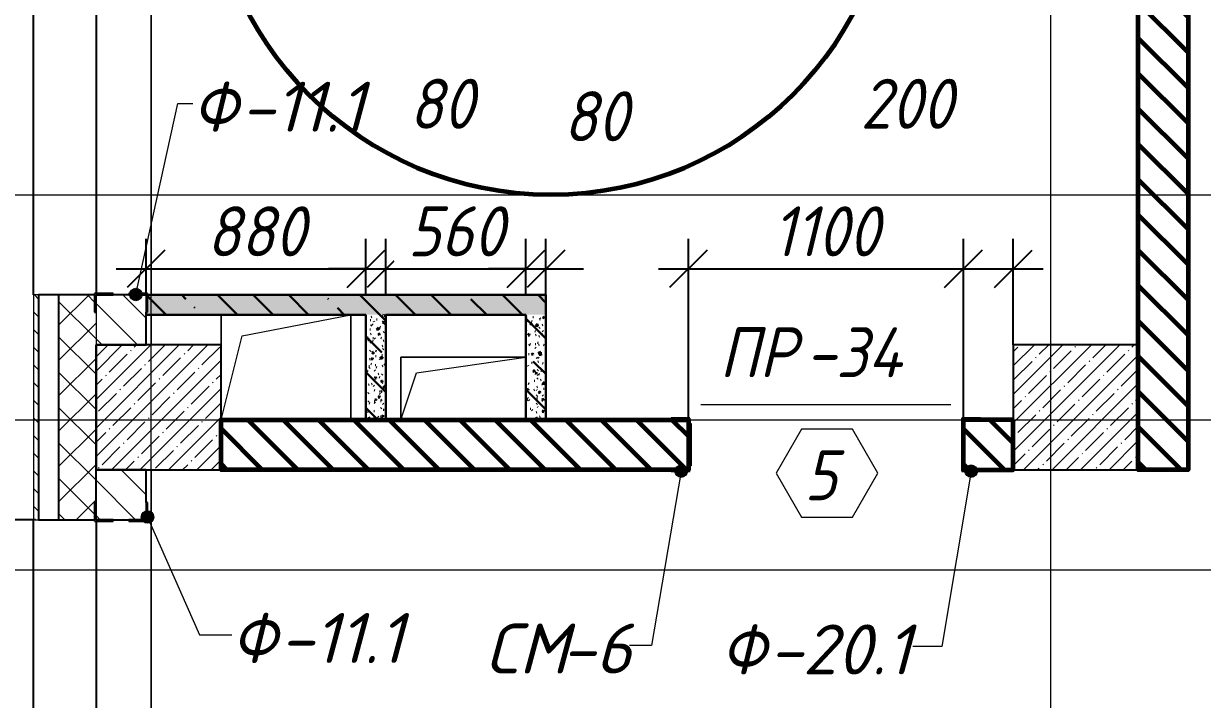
# Model space of a CAD drawing. Header units: millimetres. Extents: x 12986 to 523328, y -9759 to 30092.
# Drawn here: x 238697 to 243414, y 7215 to 9920 of the extents above; entities that cross this region are included whole.
import ezdxf

# ---------------------------------------------------------------- set-up
doc = ezdxf.new("R2010")
doc.units = ezdxf.units.MM
for name, color, linetype, lineweight in [('0) ПГП', 1, 'Continuous', 30), ('2) Расчет', 1, 'Continuous', 30), ('5) Блок ячеистый', 160, 'Continuous', 60), ('A-ANNO-DIMS', 7, 'Continuous', 9), ('A-DOOR-IDEN', 7, 'Continuous', 9), ('A-FLOR', 7, 'Continuous', 9), ('A-GENM', 7, 'Continuous', 9), ('A-GENM-1', 7, 'Continuous', 25), ('A-GENM-IDEN', 7, 'Continuous', 9), ('A-WALL-1', 7, 'Continuous', 25), ('A-WALL-FNSH-1', 7, 'Continuous', 9), ('A-WALL-FNSH-2', 7, 'Continuous', 5), ('A-WALL-FNSH-4', 250, 'Continuous', 13), ('A-WALL-PATT-1', 7, 'Continuous', 5), ('I-WALL', 7, 'Continuous', 5), ('S-COLS-1', 7, 'Continuous', 5), ('S-COLS-2', 7, 'Continuous', 25), ('Оси-1', 7, 'Continuous', 20)]:
    doc.layers.add(name, color=color, linetype=linetype, lineweight=lineweight)
doc.layers.add('0)Допникки кружки', color=7, linetype='Continuous', plot=False)
for name, color, linetype, lineweight, true_color in [('A-WALL-2', 7, 'Continuous', 13, 0x000000), ('A-WALL-4', 7, 'Continuous', 25, 0x000000), ('A-WALL-PATT-2', 7, 'Continuous', 5, 0xce0000)]:
    doc.layers.add(name, color=color, linetype=linetype, lineweight=lineweight, true_color=true_color)
doc.styles.add('ISOCPEUR_I_2', font='isocpeui.ttf', dxfattribs={"height": 300})
doc.styles.add('ISOCPEUR_I_3', font='isocpeui.ttf', dxfattribs={"width": 0.9, "height": 200})
doc.styles.add('ISOCPEUR_I_4', font='isocpeui.ttf', dxfattribs={"width": 0.9, "height": 300})
doc.dimstyles.new('ISO-2_0_0_9К_СРЕДНИЙ_2', dxfattribs={"dimscale": 304.8, "dimtxt": 199.196235, "dimasz": 0.492126, "dimexe": 0.393701, "dimexo": 0, "dimgap": 0, "dimtad": 1, "dimdec": 0, "dimzin": 0, "dimdsep": 46, "dimtxsty": 'ISOCPEUR_I_2', "dimblk1": 'OBLIQUE', "dimblk2": 'OBLIQUE', "dimsah": 1, "dimcen": 0.09, "dimdle": 0.393701, "dimazin": 0, "dimtfac": 1, "dimtdec": 4, "dimtix": 1, "dimtmove": 0, "dimatfit": 3, "dimfxl": 1, "dimtvp": 1, "dimtolj": 1, "dimtzin": 0, "dimarcsym": 2})
doc.dimstyles.new('ISO-2_0_0_9К_СРЕДНИЙ_ФОН_1', dxfattribs={"dimscale": 304.8, "dimtxt": 199.196235, "dimasz": 0.492126, "dimexe": 0.393701, "dimexo": 0, "dimgap": 0.164042, "dimtad": 1, "dimdec": 0, "dimdsep": 46, "dimtxsty": 'ISOCPEUR_I_3', "dimblk1": 'OBLIQUE', "dimblk2": 'OBLIQUE', "dimsah": 1, "dimcen": 0.09, "dimdle": 0.393701, "dimazin": 0, "dimtfac": 1, "dimtdec": 4, "dimtix": 1, "dimtmove": 0, "dimatfit": 3, "dimfxl": 1, "dimtvp": 1, "dimtfill": 1, "dimtolj": 1, "dimtzin": 0, "dimarcsym": 2})
doc.dimstyles.new('ISO-2_0_0_9К_СРЕДНИЙ_ФОН_2', dxfattribs={"dimscale": 304.8, "dimtxt": 199.196235, "dimasz": 0.492126, "dimexe": 0.393701, "dimexo": 0, "dimgap": 0.164042, "dimtad": 1, "dimdec": 0, "dimdsep": 46, "dimtxsty": 'ISOCPEUR_I_3', "dimblk1": 'OBLIQUE', "dimblk2": 'OBLIQUE', "dimsah": 1, "dimcen": 0.09, "dimdle": 0.393701, "dimazin": 0, "dimtfac": 1, "dimtdec": 4, "dimtix": 1, "dimtmove": 2, "dimatfit": 3, "dimfxl": 1, "dimtvp": 1, "dimtfill": 1, "dimtolj": 1, "dimtzin": 0, "dimarcsym": 2})
pattern_1 = [(135, (239096.85, -2765.93), (-70.7107, -70.7107), [])]
pattern_2 = [(50, (239096.85, -2765.93), (72.87376, -6.37607), [7.62, -83.82]), (355, (239096.85, -2765.93), (-14.097, 76.42244), [6.096, -67.056]), (100.451, (239102.924, -2766.464), (58.77696, 70.04687), [6.476, -71.236]), (46.184, (239096.85, -2745.61), (108.4314, -16.81745), [11.43, -125.73]), (96.636, (239105.89, -2747.01), (94.961, 98.9709), [9.714, -106.854]), (351.184, (239096.85, -2745.61), (94.9623, 98.9702), [9.144, -100.584]), (21, (239107.01, -2750.69), (60.64565, -40.90654), [7.62, -83.82]), (326, (239107.01, -2750.69), (24.72083, 73.67493), [6.096, -67.056]), (71.451, (239112.065, -2754.1), (85.3669, 32.76874), [6.476, -71.236]), (37.5, (239096.85, -2765.933), (1.235525, 33.82243), [3.353, -62.89, 3.353, -64.719, -67.31]), (37.5, (239096.85, -2765.933), (1.235525, 33.82243), [-134.315, 3.353, -63.957]), (7.5, (239096.85, -2765.933), (26.72815, 40.07255), [3.353, -35.458, 3.353, -61.366, -25.654]), (7.5, (239096.85, -2765.933), (26.72815, 40.07255), [-103.53, 3.353, -22.301]), (327.5, (239074.194, -2765.933), (54.23632, -2.29212), [3.353, -22.047, 3.353, -75.895, -105.156]), (327.5, (239074.194, -2765.933), (54.23632, -2.29212), [-104.648, 3.353, -101.803]), (317.5, (239064.034, -2765.933), (59.25158, 10.17014), [3.353, -29.667, 3.353, -49.276, -74.676]), (317.5, (239064.034, -2765.933), (59.25158, 10.17014), [-85.649, 3.353, -71.323])]
pattern_3 = [(135, (239096.85, -2765.93), (-142.5612, -142.5612), []), (135, (239239.41, -2765.93), (-142.5612, -142.5612), [252.016, -50.403, 3.353, -47.05])]
pattern_4 = [(45, (239096.85, -2765.93), (-57.0246, 57.0246), []), (45, (239153.876, -2765.93), (-57.0246, 57.0246), [100.806, -20.161, 3.353, -16.808])]

# ---------------------------------------------------------------- blocks, each defined once
blk = doc.blocks.new('AR_Отверстие прямоугольное _в плите_ - AR_Отверстие прямоугольное _в плите_-24438138-АР1_1_Кладочный план 2 этажа')
at = {"layer": 'A-GENM'}
for p, q in [((250, 125), (-250, 125)), ((-250, 125), (-250, -125)), ((-187.5, 62.5), (250, 125)), ((-250, -125), (-187.5, 62.5))]:
    blk.add_line(p, q, dxfattribs=at)
blk = doc.blocks.new('AR_Отверстие прямоугольное _в плите_ - AR_Отверстие прямоугольное _в плите_-24438141-АР1_1_Кладочный план 2 этажа')
at = {"layer": 'A-GENM'}
for p, q in [((-260, 210), (-260, 90)), ((-176, 126), (260, 210)), ((260, -210), (260, 210)), ((-260, -210), (-176, 126))]:
    blk.add_line(p, q, dxfattribs=at)
blk = doc.blocks.new('Фахверк_СКБ_Уголок - Ф-11_1_200х2500h_крепления в одну сторону-28441424-АР1_1_Кладочный план 2 этажа')
at = {"layer": 'A-GENM-1'}
for p, q in [((200, 156), (125, 156)), ((125, 156), (125, 81)), ((131, 81), (131, 150)), ((131, 150), (200, 150)), ((200, 150), (200, 156)), ((125, 81), (131, 81)), ((131, 19), (125, 19)), ((125, 19), (125, -56)), ((131, -50), (131, 19)), ((125, -56), (200, -56)), ((200, -50), (131, -50)), ((200, -56), (200, -50))]:
    blk.add_line(p, q, dxfattribs=at)
blk = doc.blocks.new('Фахверк_СКБ_Уголок_Тип 2 - СМ-6_200х2180 h-30007491-АР1_1_Кладочный план 2 этажа')
at = {"layer": 'A-GENM-1'}
for p, q in [((125, 156), (125, 81)), ((200, 156), (125, 156)), ((131, 81), (131, 150)), ((131, 150), (200, 150)), ((200, 150), (200, 156)), ((125, 81), (131, 81)), ((131, 19), (125, 19)), ((125, 19), (125, -56)), ((131, -50), (131, 19)), ((125, -56), (200, -56)), ((200, -50), (131, -50)), ((200, -56), (200, -50))]:
    blk.add_line(p, q, dxfattribs=at)
blk = doc.blocks.new('Стойка_Влож_Полоса боковая - Полоса-27101091-АР1_1_Кладочный план 2 этажа')
at = {"layer": 'A-GENM'}
for p, q in [((-5, 85), (0, 85)), ((-5, -85), (-5, 85)), ((0, 31), (0, -31)), ((0, -85), (-5, -85))]:
    blk.add_line(p, q, dxfattribs=at)
blk = doc.blocks.new('Фахверк_СКБ_Уголок - Ф-20_1_200х3960 h все крепления развернуты-28533923-АР1_1_Кладочный план 2 этажа')
at = {"layer": 'A-GENM-1'}
for p, q in [((200, 156), (125, 156)), ((125, 156), (125, 81)), ((131, 81), (131, 150)), ((131, 150), (200, 150)), ((200, 150), (200, 156)), ((125, 81), (131, 81)), ((131, 19), (125, 19)), ((125, 19), (125, -56)), ((131, -50), (131, 19)), ((125, -56), (200, -56)), ((200, -50), (131, -50)), ((200, -56), (200, -50))]:
    blk.add_line(p, q, dxfattribs=at)
blk = doc.blocks.new('_Oblique')
at = {"color": 0, "linetype": 'ByBlock', "lineweight": -2}
blk.add_line((-0.5, -0.5), (0.5, 0.5), dxfattribs=at)
blk = doc.blocks.new('*D2109')
at = {"layer": 'A-ANNO-DIMS', "color": 0, "lineweight": -2, "transparency": 16777216}
for p, q in [((237736.6, 5714.1), (237736.6, 8054.1)), ((238744.2, 7934.1), (237616.6, 7934.1)), ((238686.9, 5834.1), (237616.6, 5834.1))]:
    blk.add_line(p, q, dxfattribs=at)
at = {"layer": 'Defpoints', "color": 0, "transparency": 16777216}
for p in [(237736.6, 7934.1), (238744.2, 7934.1), (238686.9, 5834.1)]:
    blk.add_point(p, dxfattribs=at)
at = {"layer": 'A-ANNO-DIMS', "color": 0, "lineweight": -2, "transparency": 16777216, "xscale": 150, "yscale": 150, "zscale": 150}
for p, rotation in [((237736.6, 7934.1), 90), ((237736.6, 5834.1), 270)]:
    blk.add_blockref('_Oblique', p, dxfattribs=dict(at, rotation=rotation))
at = {"layer": 'A-ANNO-DIMS', "color": 0, "transparency": 16777216, "insert": (237586.6, 6884.1), "char_height": 300, "width": 560.814, "attachment_point": 5, "rotation": 90, "style": 'ISOCPEUR_I_2'}
blk.add_mtext('\\A1;2100', dxfattribs=at)
blk = doc.blocks.new('AAR_СКБ_Марка_Двери_Перемычка и проем - Марка перемычки и проема-25306769-АР1_1_Кладочный план 2 этажа')
at = {"layer": 'A-DOOR-IDEN'}
for p, q in [((-5, 0), (5, 0)), ((-0.968, -0.984), (-1.986, -2.747)), ((1.067, -0.984), (-0.968, -0.984)), ((2.085, -2.747), (1.067, -0.984)), ((-1.986, -2.747), (-0.968, -4.509)), ((1.067, -4.509), (2.085, -2.747)), ((-0.968, -4.509), (1.067, -4.509))]:
    blk.add_line(p, q, dxfattribs=at)
blk = doc.blocks.new('*D2508')
at = {"layer": 'A-ANNO-DIMS', "color": 0, "lineweight": -2, "transparency": 16777216}
for p, q in [((241356.9, 8342.1), (241356.9, 9058.2)), ((242456.9, 8334.1), (242456.9, 9058.2)), ((241236.9, 8938.2), (242576.9, 8938.2))]:
    blk.add_line(p, q, dxfattribs=at)
at = {"layer": 'Defpoints', "color": 0, "transparency": 16777216}
for p in [(242456.9, 8938.2), (241356.9, 8342.1), (242456.9, 8334.1)]:
    blk.add_point(p, dxfattribs=at)
at = {"layer": 'A-ANNO-DIMS', "color": 0, "lineweight": -2, "transparency": 16777216, "xscale": 150, "yscale": 150, "zscale": 150, "rotation": 180}
blk.add_blockref('_Oblique', (241356.9, 8938.2), dxfattribs=at)
at = {"layer": 'A-ANNO-DIMS', "color": 0, "lineweight": -2, "transparency": 16777216, "xscale": 150, "yscale": 150, "zscale": 150}
blk.add_blockref('_Oblique', (242456.9, 8938.2), dxfattribs=at)
at = {"layer": 'A-ANNO-DIMS', "color": 0, "transparency": 16777216, "insert": (241906.9, 9088.2), "char_height": 200, "width": 514.846, "attachment_point": 5, "style": 'ISOCPEUR_I_3', "bg_fill": 3, "box_fill_scale": 1.1, "bg_fill_color": 256, "bg_fill_true_color": 13158600, "bg_fill_transparency": 0}
blk.add_mtext('\\A1;1100', dxfattribs=at)
blk = doc.blocks.new('*D2509')
at = {"layer": 'A-ANNO-DIMS', "color": 0, "lineweight": -2, "transparency": 16777216}
for p, q in [((242456.9, 8334.1), (242456.9, 9058.2)), ((242656.9, 8634.1), (242656.9, 9058.2)), ((242336.9, 8938.2), (242776.9, 8938.2))]:
    blk.add_line(p, q, dxfattribs=at)
at = {"layer": 'Defpoints', "color": 0, "transparency": 16777216}
for p in [(242656.9, 8938.2), (242656.9, 8634.1), (242456.9, 8334.1)]:
    blk.add_point(p, dxfattribs=at)
at = {"layer": 'A-ANNO-DIMS', "color": 0, "lineweight": -2, "transparency": 16777216, "xscale": 150, "yscale": 150, "zscale": 150, "rotation": 180}
blk.add_blockref('_Oblique', (242456.9, 8938.2), dxfattribs=at)
at = {"layer": 'A-ANNO-DIMS', "color": 0, "lineweight": -2, "transparency": 16777216, "xscale": 150, "yscale": 150, "zscale": 150}
blk.add_blockref('_Oblique', (242656.9, 8938.2), dxfattribs=at)
at = {"layer": 'A-ANNO-DIMS', "color": 0, "transparency": 16777216, "insert": (242045.2, 9698.8), "char_height": 200, "width": 455.087, "attachment_point": 1, "line_spacing_factor": 1.149209, "style": 'ISOCPEUR_I_3', "bg_fill": 3, "box_fill_scale": 1.1, "bg_fill_color": 256, "bg_fill_true_color": 13158600, "bg_fill_transparency": 0}
blk.add_mtext('\\A1;200', dxfattribs=at)
blk = doc.blocks.new('*D2510')
at = {"layer": 'A-ANNO-DIMS', "color": 0, "lineweight": -2, "transparency": 16777216}
for p, q in [((239186.9, 8841.2), (239186.9, 9058.2)), ((240066.9, 8835.2), (240066.9, 9058.2)), ((239066.9, 8938.2), (240186.9, 8938.2))]:
    blk.add_line(p, q, dxfattribs=at)
at = {"layer": 'Defpoints', "color": 0, "transparency": 16777216}
for p in [(240066.9, 8938.2), (239186.9, 8841.2), (240066.9, 8835.2)]:
    blk.add_point(p, dxfattribs=at)
at = {"layer": 'A-ANNO-DIMS', "color": 0, "lineweight": -2, "transparency": 16777216, "xscale": 150, "yscale": 150, "zscale": 150, "rotation": 180}
blk.add_blockref('_Oblique', (239186.9, 8938.2), dxfattribs=at)
at = {"layer": 'A-ANNO-DIMS', "color": 0, "lineweight": -2, "transparency": 16777216, "xscale": 150, "yscale": 150, "zscale": 150}
blk.add_blockref('_Oblique', (240066.9, 8938.2), dxfattribs=at)
at = {"layer": 'A-ANNO-DIMS', "color": 0, "transparency": 16777216, "insert": (239626.9, 9088.2), "char_height": 200, "width": 455.087, "attachment_point": 5, "style": 'ISOCPEUR_I_3', "bg_fill": 3, "box_fill_scale": 1.1, "bg_fill_color": 256, "bg_fill_true_color": 13158600, "bg_fill_transparency": 0}
blk.add_mtext('\\A1;880', dxfattribs=at)
blk = doc.blocks.new('*D2511')
at = {"layer": 'A-ANNO-DIMS', "color": 0, "lineweight": -2, "transparency": 16777216}
for p, q in [((240066.9, 8835.2), (240066.9, 9058.2)), ((240146.9, 8835.2), (240146.9, 9058.2)), ((240066.9, 8938.2), (239916.9, 8938.2)), ((240066.9, 8938.2), (240146.9, 8938.2)), ((240146.9, 8938.2), (240296.9, 8938.2))]:
    blk.add_line(p, q, dxfattribs=at)
at = {"layer": 'Defpoints', "color": 0, "transparency": 16777216}
for p in [(240146.9, 8938.2), (240066.9, 8835.2), (240146.9, 8835.2)]:
    blk.add_point(p, dxfattribs=at)
at = {"layer": 'A-ANNO-DIMS', "color": 0, "lineweight": -2, "transparency": 16777216, "xscale": 150, "yscale": 150, "zscale": 150}
blk.add_blockref('_Oblique', (240066.9, 8938.2), dxfattribs=at)
at = {"layer": 'A-ANNO-DIMS', "color": 0, "lineweight": -2, "transparency": 16777216, "xscale": 150, "yscale": 150, "zscale": 150, "rotation": 180}
blk.add_blockref('_Oblique', (240146.9, 8938.2), dxfattribs=at)
at = {"layer": 'A-ANNO-DIMS', "color": 0, "transparency": 16777216, "insert": (240239.4, 9698.8), "char_height": 200, "width": 303.391, "attachment_point": 1, "line_spacing_factor": 1.149209, "style": 'ISOCPEUR_I_3', "bg_fill": 3, "box_fill_scale": 1.1, "bg_fill_color": 256, "bg_fill_true_color": 13158600, "bg_fill_transparency": 0}
blk.add_mtext('\\A1;80', dxfattribs=at)
blk = doc.blocks.new('*D2512')
at = {"layer": 'A-ANNO-DIMS', "color": 0, "lineweight": -2, "transparency": 16777216}
for p, q in [((240146.9, 8835.2), (240146.9, 9058.2)), ((240706.9, 8835.2), (240706.9, 9058.2)), ((240026.9, 8938.2), (240826.9, 8938.2))]:
    blk.add_line(p, q, dxfattribs=at)
at = {"layer": 'Defpoints', "color": 0, "transparency": 16777216}
for p in [(240706.9, 8938.2), (240146.9, 8835.2), (240706.9, 8835.2)]:
    blk.add_point(p, dxfattribs=at)
at = {"layer": 'A-ANNO-DIMS', "color": 0, "lineweight": -2, "transparency": 16777216, "xscale": 150, "yscale": 150, "zscale": 150, "rotation": 180}
blk.add_blockref('_Oblique', (240146.9, 8938.2), dxfattribs=at)
at = {"layer": 'A-ANNO-DIMS', "color": 0, "lineweight": -2, "transparency": 16777216, "xscale": 150, "yscale": 150, "zscale": 150}
blk.add_blockref('_Oblique', (240706.9, 8938.2), dxfattribs=at)
at = {"layer": 'A-ANNO-DIMS', "color": 0, "transparency": 16777216, "insert": (240426.9, 9088.2), "char_height": 200, "width": 455.087, "attachment_point": 5, "style": 'ISOCPEUR_I_3', "bg_fill": 3, "box_fill_scale": 1.1, "bg_fill_color": 256, "bg_fill_true_color": 13158600, "bg_fill_transparency": 0}
blk.add_mtext('\\A1;560', dxfattribs=at)
blk = doc.blocks.new('*D2513')
at = {"layer": 'A-ANNO-DIMS', "color": 0, "lineweight": -2, "transparency": 16777216}
for p, q in [((240706.9, 8835.2), (240706.9, 9058.2)), ((240786.9, 8834.1), (240786.9, 9058.2)), ((240706.9, 8938.2), (240556.9, 8938.2)), ((240706.9, 8938.2), (240786.9, 8938.2)), ((240786.9, 8938.2), (240936.9, 8938.2))]:
    blk.add_line(p, q, dxfattribs=at)
at = {"layer": 'Defpoints', "color": 0, "transparency": 16777216}
for p in [(240786.9, 8938.2), (240706.9, 8835.2), (240786.9, 8834.1)]:
    blk.add_point(p, dxfattribs=at)
at = {"layer": 'A-ANNO-DIMS', "color": 0, "lineweight": -2, "transparency": 16777216, "xscale": 150, "yscale": 150, "zscale": 150}
blk.add_blockref('_Oblique', (240706.9, 8938.2), dxfattribs=at)
at = {"layer": 'A-ANNO-DIMS', "color": 0, "lineweight": -2, "transparency": 16777216, "xscale": 150, "yscale": 150, "zscale": 150, "rotation": 180}
blk.add_blockref('_Oblique', (240786.9, 8938.2), dxfattribs=at)
at = {"layer": 'A-ANNO-DIMS', "color": 0, "transparency": 16777216, "insert": (240856.5, 9648.7), "char_height": 200, "width": 303.391, "attachment_point": 1, "line_spacing_factor": 1.149209, "style": 'ISOCPEUR_I_3', "bg_fill": 3, "box_fill_scale": 1.1, "bg_fill_color": 256, "bg_fill_true_color": 13158600, "bg_fill_transparency": 0}
blk.add_mtext('\\A1;80', dxfattribs=at)

msp = doc.modelspace()

# ---------------------------------------------------------------- hatches: boundary and pattern name
at = {"layer": '0) ПГП'}
h = msp.add_hatch(dxfattribs=at)
h.set_pattern_fill('FP_25', color=256, style=0, pattern_type=2)
h.set_pattern_definition(pattern_2)
h.paths.add_polyline_path([(240146.85081, 8754.06731), (240786.85079, 8754.06731), (240786.85079, 8834.06731), (239192.85079, 8833.52186), (239192.85079, 8765.06731), (239186.85079, 8765.06731), (239186.85079, 8754.06731), (240066.85081, 8754.06731)], flags=0)
h = msp.add_hatch(dxfattribs=at)
h.set_pattern_fill('FP_26', color=256, style=0, pattern_type=2)
h.set_pattern_definition(pattern_3)
h.paths.add_polyline_path([(240146.85081, 8754.06731), (240786.85079, 8754.06731), (240786.85079, 8834.06731), (239192.85079, 8833.52186), (239192.85079, 8765.06731), (239186.85079, 8765.06731), (239186.85079, 8754.06731), (240066.85081, 8754.06731)], flags=0)
h = msp.add_hatch(dxfattribs=at)
h.set_pattern_fill('FP_25', color=256, style=0, pattern_type=2)
h.set_pattern_definition(pattern_2)
h.paths.add_polyline_path([(240066.85081, 8334.06733), (240146.85081, 8334.06733), (240146.85081, 8754.06731), (240066.85081, 8754.06731)], flags=0)
h = msp.add_hatch(dxfattribs=at)
h.set_pattern_fill('FP_26', color=256, style=0, pattern_type=2)
h.set_pattern_definition(pattern_3)
h.paths.add_polyline_path([(240066.85081, 8334.06733), (240146.85081, 8334.06733), (240146.85081, 8754.06731), (240066.85081, 8754.06731)], flags=0)
h = msp.add_hatch(dxfattribs=at)
h.set_pattern_fill('FP_25', color=256, style=0, pattern_type=2)
h.set_pattern_definition(pattern_2)
h.paths.add_polyline_path([(240706.85079, 8334.0673), (240786.85079, 8334.0673), (240786.85079, 8754.06731), (240706.85079, 8754.06731)], flags=0)
h = msp.add_hatch(dxfattribs=at)
h.set_pattern_fill('FP_26', color=256, style=0, pattern_type=2)
h.set_pattern_definition(pattern_3)
h.paths.add_polyline_path([(240706.85079, 8334.0673), (240786.85079, 8334.0673), (240786.85079, 8754.06731), (240706.85079, 8754.06731)], flags=0)
at = {"layer": '5) Блок ячеистый'}
h = msp.add_hatch(dxfattribs=at)
h.set_pattern_fill('FP_22', color=256, style=0, pattern_type=2)
h.set_pattern_definition(pattern_1)
h.paths.add_polyline_path([(243156.85081, 8134.06733), (243356.85081, 8134.06733), (243356.85081, 11834.0673), (243156.85081, 11834.0673), (243156.85081, 10190.87221)], flags=0)
h = msp.add_hatch(dxfattribs=at)
h.set_pattern_fill('FP_22', color=256, style=0, pattern_type=2)
h.set_pattern_definition(pattern_1)
h.paths.add_polyline_path([(241356.85081, 8134.06733), (241356.85081, 8334.06733), (239486.85081, 8334.06733), (239486.85081, 8134.06733), (241287.85081, 8134.06733)], flags=0)
h.paths.add_polyline_path([(242525.85081, 8134.06733), (242656.85081, 8134.06733), (242656.85081, 8334.06733), (242456.85081, 8334.06733), (242456.85081, 8134.06733)], flags=0)
at = {"layer": 'A-GENM-IDEN'}
h = msp.add_hatch(color=256, dxfattribs=at)
edge = h.paths.add_edge_path(flags=0)
edge.add_arc((239146.25671, 8835.52938), 25, 0, 360)
h = msp.add_hatch(color=256, dxfattribs=at)
edge = h.paths.add_edge_path(flags=0)
edge.add_arc((241327.85081, 8128.06733), 25, 0, 360)
h = msp.add_hatch(color=256, dxfattribs=at)
edge = h.paths.add_edge_path(flags=0)
edge.add_arc((242488.35081, 8128.06733), 25, 0, 360)
h = msp.add_hatch(color=256, dxfattribs=at)
edge = h.paths.add_edge_path(flags=0)
edge.add_arc((239192.85079, 7944.73397), 25, 0, 360)
at = {"layer": 'A-WALL-PATT-1'}
h = msp.add_hatch(dxfattribs=at)
h.set_pattern_fill('FP_23', color=256, style=0, pattern_type=2)
h.set_pattern_definition([(135, (239096.85, -2765.933), (-35.35534, -35.35534), [])])
h.paths.add_polyline_path([(238736.85079, -3095.9327), (238756.85079, -3095.9327), (238756.85079, 2454.0674), (238736.85079, 2454.0674), (238736.85079, -3015.9327)], flags=0)
h.paths.add_polyline_path([(238736.85079, 4554.0674), (238756.85079, 4554.0674), (238756.85079, 5834.0673), (238736.85079, 5834.0673)], flags=0)
h.paths.add_polyline_path([(238756.85079, 7934.0673), (238756.85079, 8834.06731), (238736.85079, 8834.06731), (238736.85079, 7934.0673)], flags=0)
h.paths.add_polyline_path([(238736.85079, 10434.06731), (238756.85079, 10434.06731), (238756.85079, 12587.0673), (238736.85079, 12587.0673), (238736.85079, 12331.85307)], flags=0)
h = msp.add_hatch(dxfattribs=at)
h.set_pattern_fill('FP_11', color=256, style=0, pattern_type=2)
h.set_pattern_definition([(45, (239096.85, -2765.93), (-70.7107, 70.7107), []), (135, (239096.85, -2765.93), (-70.7107, -70.7107), [])])
h.paths.add_polyline_path([(238836.85079, -2865.9327), (238986.85079, -2865.9327), (238986.85079, 2454.0674), (238836.85079, 2454.0674), (238836.85079, -2655.01297)], flags=0)
h.paths.add_polyline_path([(238836.85079, 4554.0674), (238986.85079, 4554.0674), (238986.85079, 5765.0673), (238980.85079, 5765.0673), (238980.85079, 5834.0673), (238836.85079, 5834.0673), (238836.85079, 5765.0673)], flags=0)
h.paths.add_polyline_path([(238980.85079, 7934.0673), (238980.85079, 8003.0673), (238986.85079, 8003.0673), (238986.85079, 8765.06731), (238980.85079, 8765.06731), (238980.85079, 8834.06731), (238836.85079, 8834.06731), (238836.85079, 7934.0673)], flags=0)
h.paths.add_polyline_path([(238980.85079, 10434.06731), (238980.85079, 10503.06731), (238986.85079, 10503.06731), (238986.85079, 12584.0673), (238836.85079, 12584.0673), (238836.85079, 10434.06731)], flags=0)
at = {"layer": 'A-WALL-PATT-2'}
h = msp.add_hatch(dxfattribs=at)
h.set_pattern_fill('FP_22', color=256, style=0, pattern_type=2)
h.set_pattern_definition(pattern_1)
h.paths.add_polyline_path([(238986.85079, 8634.0673), (239186.85079, 8634.0673), (239186.85079, 8834.06731), (238986.85079, 8834.06731), (238986.85079, 8765.06731)], flags=0)
h.paths.add_polyline_path([(239055.85079, 10434.06731), (239186.85079, 10434.06731), (239186.85079, 11934.0673), (238986.85081, 11934.06716), (238986.85081, 10434.06731)], flags=0)
h = msp.add_hatch(dxfattribs=at)
h.set_pattern_fill('FP_22', color=256, style=0, pattern_type=2)
h.set_pattern_definition(pattern_1)
h.paths.add_polyline_path([(238986.85079, 5134.06731), (239186.85079, 5134.06731), (239186.85079, 5834.0673), (238986.85079, 5834.0673), (238986.85079, 5765.0673)], flags=0)
h.paths.add_polyline_path([(238986.85079, 7934.0673), (239186.85079, 7934.0673), (239186.85079, 8133.0673), (238986.85079, 8133.0673), (238986.85079, 8003.0673)], flags=0)
at = {"layer": 'S-COLS-1'}
h = msp.add_hatch(dxfattribs=at)
h.set_pattern_fill('FP_7', color=256, style=0, pattern_type=2)
h.set_pattern_definition(pattern_4)
h.paths.add_polyline_path([(238997.24144, 8134.0673), (239486.85081, 8134.0673), (239486.85081, 8634.0673), (238986.85081, 8634.0673), (238986.85081, 8134.0673)], flags=0)
h = msp.add_hatch(dxfattribs=at)
h.set_pattern_fill('FP_7', color=256, style=0, pattern_type=2)
h.set_pattern_definition(pattern_4)
h.paths.add_polyline_path([(242656.85081, 8134.0673), (243156.85081, 8134.0673), (243156.85081, 8634.0673), (242656.85081, 8634.0673)], flags=0)

# ---------------------------------------------------------------- linework, layer by layer
at = {"layer": '0) ПГП'}
for p, q in [((240786.85079, 8334.0673), (240786.85079, 8834.06731)), ((239186.85079, 8754.06731), (240066.85081, 8754.06731)), ((240146.85081, 8754.06731), (240706.85079, 8754.06731)), ((240146.85081, 8334.06733), (240146.85081, 8754.06731))]:
    msp.add_line(p, q, dxfattribs=at)
at = {"layer": '2) Расчет'}
for p, q in [((240786.85079, 8834.06731), (239192.85079, 8834.06731)), ((240066.85081, 8754.06731), (240066.85081, 8334.06733)), ((240706.85079, 8754.06731), (240706.85079, 8334.0673))]:
    msp.add_line(p, q, dxfattribs=at)
at = {"layer": '5) Блок ячеистый'}
for points in [[(243156.85081, 11834.0673), (243356.85081, 11834.0673), (243356.85081, 8134.06733), (243156.85081, 8134.06733)], [(239486.85081, 8334.06733), (241356.85081, 8334.06733), (241356.85081, 8134.06733), (239486.85081, 8134.06733)], [(242656.85081, 8334.0673), (242456.85081, 8334.0673), (242456.85081, 8134.06733), (242656.85081, 8134.06733)]]:
    msp.add_lwpolyline(points, close=True, dxfattribs=at)
at = {"layer": 'A-FLOR'}
for p, q in [((239486.85081, 8634.0673), (239486.85081, 8754.06731)), ((240006.85081, 8754.06731), (240006.85081, 8334.06733)), ((240206.85081, 8584.0673), (240706.85079, 8584.0673)), ((240206.85081, 8334.06733), (240206.85081, 8584.0673))]:
    msp.add_line(p, q, dxfattribs=at)
at = {"layer": 'A-GENM-IDEN'}
for p, q in [((239146.25671, 8835.52938), (239313.96774, 9599.23948)), ((239313.96774, 9599.23948), (239373.73239, 9599.23948)), ((241327.85081, 8128.06733), (241208.59521, 7431.00674)), ((242488.35081, 8128.06733), (242370.54973, 7427.18867)), ((239192.85079, 7944.73397), (239400.16939, 7472.88785)), ((239400.16939, 7472.88785), (239530.08799, 7472.88785)), ((241208.59521, 7431.00674), (241121.27613, 7431.00674)), ((242370.54973, 7427.18867), (242255.3836, 7427.18867))]:
    msp.add_line(p, q, dxfattribs=at)
for centre in [(239146.25671, 8835.52938), (241327.85081, 8128.06733), (242488.35081, 8128.06733), (239192.85079, 7944.73397)]:
    msp.add_circle(centre, 25, dxfattribs=at)
at = {"layer": 'A-WALL-1'}
for p, q in [((239117.85079, 8834.06731), (239055.85079, 8834.06731)), ((239186.85079, 8634.0673), (239186.85079, 8765.06731)), ((238986.85079, 8634.0673), (239186.85079, 8634.0673)), ((239186.85079, 8133.0673), (238986.85079, 8133.0673)), ((239186.85079, 8003.0673), (239186.85079, 8133.0673)), ((239055.85079, 7934.0673), (239117.85079, 7934.0673))]:
    msp.add_line(p, q, dxfattribs=at)
at = {"layer": 'A-WALL-2'}
msp.add_line((238986.85079, 8765.06731), (238986.85079, 8634.0673), dxfattribs=at)
at = {"layer": 'A-WALL-4'}
for p, q in [((238736.85079, 8834.06731), (238736.85079, 10434.06731)), ((238986.85079, 10428.06731), (238986.85079, 8840.06731)), ((238980.85079, 8834.06731), (238756.85079, 8834.06731)), ((238756.85079, 8834.06731), (238756.85079, 7934.0673)), ((238836.85079, 8834.06731), (238836.85079, 7934.0673)), ((238986.85079, 8003.0673), (238986.85079, 8634.0673)), ((238736.85079, 5834.0673), (238736.85079, 7934.0673)), ((238756.85079, 7934.0673), (238980.85079, 7934.0673)), ((238986.85079, 7928.0673), (238986.85079, 5840.0673))]:
    msp.add_line(p, q, dxfattribs=at)
at = {"layer": 'A-WALL-FNSH-1'}
for p, q in [((238756.85079, 8834.06731), (238736.85079, 8834.06731)), ((238736.85079, 8834.06731), (238736.85079, 7934.0673)), ((238736.85079, 7934.0673), (238756.85079, 7934.0673))]:
    msp.add_line(p, q, dxfattribs=at)
at = {"layer": 'A-WALL-FNSH-2'}
for p, q in [((243156.85081, 11834.0673), (243156.85081, 8134.06733)), ((243356.85081, 8134.06733), (243356.85081, 11834.0673)), ((241287.85081, 8334.06733), (239486.85081, 8334.06733)), ((239486.85081, 8334.06733), (239486.85081, 8134.06733)), ((242656.85081, 8334.06733), (242525.85081, 8334.06733)), ((242656.85081, 8134.06733), (242656.85081, 8334.06733)), ((241356.85081, 8203.06733), (241356.85081, 8265.06733)), ((242456.85081, 8265.06733), (242456.85081, 8203.06733)), ((239486.85081, 8134.06733), (241287.85081, 8134.06733)), ((242525.85081, 8134.06733), (242656.85081, 8134.06733)), ((243156.85081, 8134.06733), (243356.85081, 8134.06733))]:
    msp.add_line(p, q, dxfattribs=at)
at = {"layer": 'A-WALL-FNSH-4'}
msp.add_line((240706.85079, 8334.0673), (240786.85079, 8334.0673), dxfattribs=at)
at = {"layer": 'I-WALL'}
for p, q in [((239206.85081, 11934.0673), (239206.85081, 8834.06731)), ((238986.85081, 8840.06731), (238986.85081, 10428.06731)), ((239206.85081, 8754.06731), (239206.85081, 8634.0673)), ((239206.85081, 8134.0673), (239206.85081, 5734.0673)), ((238986.85081, 5840.0673), (238986.85081, 7928.0673))]:
    msp.add_line(p, q, dxfattribs=at)
at = {"layer": 'S-COLS-2'}
for p, q in [((239486.85081, 8634.0673), (238986.85081, 8634.0673)), ((238986.85081, 8634.0673), (238986.85081, 8134.0673)), ((239486.85081, 8134.0673), (239486.85081, 8634.0673)), ((243156.85081, 8634.0673), (242656.85081, 8634.0673)), ((242656.85081, 8634.0673), (242656.85081, 8134.0673)), ((243156.85081, 8134.0673), (243156.85081, 8634.0673)), ((238986.85081, 8134.0673), (239486.85081, 8134.0673)), ((242656.85081, 8134.0673), (243156.85081, 8134.0673))]:
    msp.add_line(p, q, dxfattribs=at)
at = {"layer": 'Оси-1'}
for p, q in [((239206.85081, -6915.9327), (239206.85081, 25871.01046)), ((242806.85081, -6915.9327), (242806.85081, 25871.01046)), ((234936.85079, 9234.0673), (365048.47884, 9234.0673)), ((234936.85079, 8334.0673), (365048.47884, 8334.0673)), ((234936.85079, 7734.0673), (365048.47884, 7734.0673))]:
    msp.add_line(p, q, dxfattribs=at)

# ---------------------------------------------------------------- block references
at = {"layer": 'A-DOOR-IDEN', "xscale": 99.99999999999993, "yscale": 99.99999999999993, "zscale": 99.99999999999993}
msp.add_blockref('AAR_СКБ_Марка_Двери_Перемычка и проем - Марка перемычки и проема-25306769-АР1_1_Кладочный план 2 этажа', (241906.85081, 8394.68096), dxfattribs=at)
at = {"layer": 'A-GENM'}
for name, p in [('AR_Отверстие прямоугольное _в плите_ - AR_Отверстие прямоугольное _в плите_-24438141-АР1_1_Кладочный план 2 этажа', (239746.85081, 8544.06731)), ('AR_Отверстие прямоугольное _в плите_ - AR_Отверстие прямоугольное _в плите_-24438138-АР1_1_Кладочный план 2 этажа', (240456.85081, 8459.0673))]:
    msp.add_blockref(name, p, dxfattribs=at)
at = {"layer": 'A-GENM', "rotation": 180}
msp.add_blockref('Стойка_Влож_Полоса боковая - Полоса-27101091-АР1_1_Кладочный план 2 этажа', (241362.85081, 8234.06733), dxfattribs=at)
at = {"layer": 'A-GENM-1'}
for name, p, rotation in [('Фахверк_СКБ_Уголок - Ф-11_1_200х2500h_крепления в одну сторону-28441424-АР1_1_Кладочный план 2 этажа', (239036.85079, 8965.06731), 269.9999999999999), ('Фахверк_СКБ_Уголок_Тип 2 - СМ-6_200х2180 h-30007491-АР1_1_Кладочный план 2 этажа', (241487.85081, 8284.06733), 180), ('Фахверк_СКБ_Уголок - Ф-11_1_200х2500h_крепления в одну сторону-28441424-АР1_1_Кладочный план 2 этажа', (239136.85079, 7803.0673), 89.99999999999991)]:
    msp.add_blockref(name, p, dxfattribs=dict(at, rotation=rotation))
msp.add_blockref('Фахверк_СКБ_Уголок - Ф-20_1_200х3960 h все крепления развернуты-28533923-АР1_1_Кладочный план 2 этажа', (242325.85081, 8184.06733), dxfattribs=at)

# ---------------------------------------------------------------- texts
at = {"layer": 'A-DOOR-IDEN', "insert": (241820.65228, 8212.03958), "char_height": 200, "width": 158.734125, "attachment_point": 1, "style": 'ISOCPEUR_I_2'}
msp.add_mtext('\\fISOCPEUR|b0|i1|c204|p34|;\\W.9;5', dxfattribs=at)
at = {"layer": 'A-GENM-IDEN', "char_height": 200, "attachment_point": 1, "style": 'ISOCPEUR_I_2'}
for s, insert, width in [('\\fISOCPEUR|b0|i1|c204|p34|;\\W.9;Ф', (239373.73239, 9686.85406), 230.886), ('-11.1', (239564.23239, 9686.85406), 577.215), ('\\fISOCPEUR|b0|i1|c204|p34|;\\W.9;Ф', (239530.08799, 7560.50243), 230.886), ('-11.1', (239720.58799, 7560.50243), 577.215), ('СМ', (240543.82301, 7518.62132), 367.9745625), ('-6', (240847.43238, 7518.62132), 317.46825), ('\\fISOCPEUR|b0|i1|c204|p34|;\\W.9;Ф', (241487.266, 7514.80326), 230.886), ('-20.1', (241677.766, 7514.80326), 663.79725)]:
    msp.add_mtext(s, dxfattribs=dict(at, insert=insert, width=width))

# ---------------------------------------------------------------- dimensions: what is measured, and where the dimension line sits
at = {"layer": 'A-ANNO-DIMS'}
dim = msp.add_linear_dim(base=(237736.6472, 7934.0673), p1=(238686.85079, 5834.0673), p2=(238744.18945, 7934.0673), angle=90, dimstyle='ISO-2_0_0_9К_СРЕДНИЙ_2', override={"dimpost": '<>', "dimfxl": 2100.782645}, dxfattribs=at)
dim.commit()
dim.dimension.update_dxf_attribs({"geometry": '*D2109', "text_midpoint": (237586.6472, 6884.0673)})

# ---------------------------------------------------------------- next in the draw order: dimensions: what is measured, and where the dimension line sits
for base, p1, p2, override, picture, middle in [((240066.85081, 8938.1882), (239186.85079, 8841.20622), (240066.85081, 8835.17018), {"dimpost": '<>', "dimfxl": 880.020719}, '*D2510', (239626.8508, 9088.1882)), ((242456.85081, 8938.1882), (241356.85081, 8342.06733), (242456.85081, 8334.06733), {"dimpost": '<>', "dimfxl": 1100.029091}, '*D2508', (241906.85081, 9088.1882))]:
    dim = msp.add_linear_dim(base=base, p1=p1, p2=p2, dimstyle='ISO-2_0_0_9К_СРЕДНИЙ_ФОН_1', override=override, dxfattribs=at)
    dim.commit()
    dim.dimension.update_dxf_attribs({"geometry": picture, "text_midpoint": middle})

# ---------------------------------------------------------------- next in the draw order: texts
at = {"layer": 'A-GENM-IDEN', "insert": (241481.06587, 8703.96982), "char_height": 200, "width": 416.8775, "attachment_point": 1, "style": 'ISOCPEUR_I_4'}
msp.add_mtext('ПР', dxfattribs=at)

# ---------------------------------------------------------------- next in the draw order: dimensions: what is measured, and where the dimension line sits
at = {"layer": 'A-ANNO-DIMS'}
for base, p1, p2, override, picture, middle in [((240146.85081, 8938.1882), (240066.85081, 8835.17018), (240146.85081, 8835.17018), {"dimpost": '<>', "dimfxl": 80}, '*D2511', (240391.05047, 9565.4341)), ((242656.85081, 8938.1882), (242456.85081, 8334.06733), (242656.85081, 8634.0673), {"dimpost": '<>', "dimfxl": 360.555096}, '*D2509', (242272.77235, 9565.4341))]:
    dim = msp.add_linear_dim(base=base, p1=p1, p2=p2, dimstyle='ISO-2_0_0_9К_СРЕДНИЙ_ФОН_2', override=override, dxfattribs=at)
    dim.commit()
    dim.dimension.update_dxf_attribs({"geometry": picture, "text_midpoint": middle, "dimtype": 160})

# ---------------------------------------------------------------- next in the draw order: texts
at = {"layer": 'A-GENM-IDEN', "insert": (241825.02421, 8703.96982), "char_height": 200, "width": 561.18125, "attachment_point": 1, "style": 'ISOCPEUR_I_4'}
msp.add_mtext('-34', dxfattribs=at)

# ---------------------------------------------------------------- next in the draw order: dimensions: what is measured, and where the dimension line sits
at = {"layer": 'A-ANNO-DIMS'}
dim = msp.add_linear_dim(base=(240706.85079, 8938.1882), p1=(240146.85081, 8835.17018), p2=(240706.85079, 8835.17018), dimstyle='ISO-2_0_0_9К_СРЕДНИЙ_ФОН_1', override={"dimpost": '<>', "dimfxl": 559.999982}, dxfattribs=at)
dim.commit()
dim.dimension.update_dxf_attribs({"geometry": '*D2512', "text_midpoint": (240426.8508, 9088.1882)})

# ---------------------------------------------------------------- next in the draw order: dimensions: what is measured, and where the dimension line sits
dim = msp.add_linear_dim(base=(240786.85079, 8938.1882), p1=(240706.85079, 8835.17018), p2=(240786.85079, 8834.06731), dimstyle='ISO-2_0_0_9К_СРЕДНИЙ_ФОН_2', override={"dimpost": '<>', "dimfxl": 80.007602}, dxfattribs=at)
dim.commit()
dim.dimension.update_dxf_attribs({"geometry": '*D2513', "text_midpoint": (241008.21573, 9515.37265), "dimtype": 160})

# ---------------------------------------------------------------- next in the draw order: linework, layer by layer
at = {"layer": '0)Допникки кружки', "color": 6, "lineweight": 60}
msp.add_circle((240806.61694, 10603.45293), 1369.38563, dxfattribs=at)

doc.saveas('drawing.dxf')
